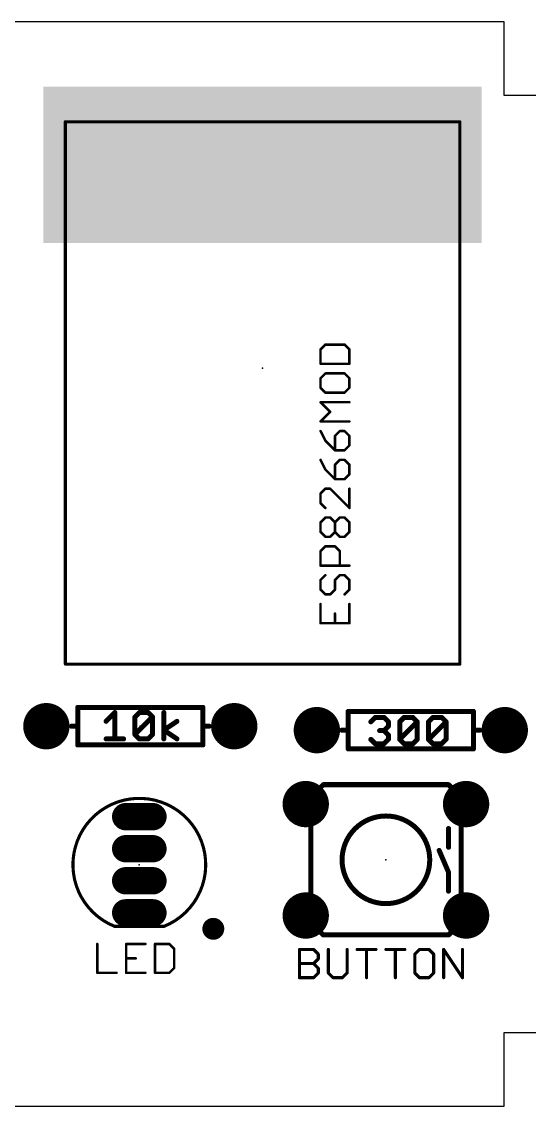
# Model space of a CAD drawing. Extents: x -2 to 100, y 0 to 44.
# Drawn here: x 31.43 to 52.02, y 0 to 44 of the extents above; entities that cross this region are included whole.
import ezdxf

# ---------------------------------------------------------------- set-up
doc = ezdxf.new("R2010")
doc.units = 0
for name, color, linetype in [('17', 94, 'CONTINUOUS'), ('20', 178, 'CONTINUOUS'), ('21', 250, 'CONTINUOUS'), ('23', 178, 'CONTINUOUS'), ('25', 250, 'CONTINUOUS'), ('41', 14, 'CONTINUOUS'), ('42', 174, 'CONTINUOUS'), ('51', 250, 'CONTINUOUS')]:
    doc.layers.add(name, color=color, linetype=linetype)

# ---------------------------------------------------------------- blocks, each defined once
blk = doc.blocks.new('ROUNDP')
at = {"const_width": 0.5}
blk.add_lwpolyline([(0, -0.25, 1), (0, 0.25, 1), (0, -0.25)], format="xyb", dxfattribs=at)
blk = doc.blocks.new('RECT')
blk.add_solid([(-0.5, -0.5), (0.5, -0.5), (-0.5, 0.5), (0.5, 0.5)])
blk = doc.blocks.new('LONGP100')
at = {"const_width": 1}
blk.add_lwpolyline([(-0.5, 0), (0.5, 0)], dxfattribs=at)
at = {"const_width": 0.5}
for points in [[(-0.5, 0.25, 1), (-0.5, -0.25)], [(0.5, -0.25, 1), (0.5, 0.25)]]:
    blk.add_lwpolyline(points, format="xyb", dxfattribs=at)

msp = doc.modelspace()

# ---------------------------------------------------------------- linework, layer by layer
at = {"layer": '20'}
for p, q in [((51, 44), (21, 44)), ((51, 41), (51, 44)), ((54, 41), (51, 41)), ((51, 0), (51, 3)), ((51, 3), (54, 3)), ((21, 0), (51, 0))]:
    msp.add_line(p, q, dxfattribs=at)
at = {"layer": '21'}
for points, const_width in [([(33.2, 39.9718, 1), (33.2, 39.9083)], 0.0635), ([(33.2318, 39.94, 1), (33.1683, 39.94)], 0.0635), ([(49.2318, 39.94, 1), (49.1683, 39.94)], 0.0635), ([(49.2, 39.9083, 1), (49.2, 39.9718)], 0.0635), ([(33.2, 17.9718, 1), (33.2, 17.9083)], 0.0635), ([(33.1683, 17.94, 1), (33.2318, 17.94)], 0.0635), ([(49.1683, 17.94, 1), (49.2318, 17.94)], 0.0635), ([(49.2, 17.9083, 1), (49.2, 17.9718)], 0.0635), ([(33.7, 16.2328, 1), (33.7, 16.1312)], 0.1016), ([(33.7508, 16.182, 1), (33.6492, 16.182)], 0.1016), ([(38.8308, 16.182, 1), (38.7292, 16.182)], 0.1016), ([(38.78, 16.1312, 1), (38.78, 16.2328)], 0.1016), ([(35.2597, 15.9733, 1), (35.1581, 15.9733)], 0.1016), ([(35.2448, 15.9374, 1), (35.1729, 16.0092)], 0.1016), ([(35.9864, 15.8313, 1), (36.0583, 15.7594)], 0.1016), ([(36.0732, 15.7954, 1), (35.9716, 15.7954)], 0.1016), ([(36.2003, 16.0241, 1), (36.2003, 15.9225)], 0.1016), ([(36.2362, 15.9374, 1), (36.1644, 16.0092)], 0.1016), ([(36.5921, 16.0092, 1), (36.5203, 15.9374)], 0.1016), ([(36.5562, 15.9225, 1), (36.5562, 16.0241)], 0.1016), ([(36.785, 15.7954, 1), (36.6834, 15.7954)], 0.1016), ([(36.7701, 15.7594, 1), (36.6982, 15.8313)], 0.1016), ([(36.6982, 15.7594, 1), (36.7701, 15.8313)], 0.1016), ([(37.2425, 15.9733, 1), (37.1409, 15.9733)], 0.1016), ([(44.7208, 16.022, 1), (44.6192, 16.022)], 0.1016), ([(44.67, 16.0728, 1), (44.67, 15.9712)], 0.1016), ([(45.7675, 15.8261, 1), (45.7675, 15.7245)], 0.1016), ([(45.8034, 15.7394, 1), (45.7315, 15.8112)], 0.1016), ([(46.1593, 15.8112, 1), (46.0874, 15.7394)], 0.1016), ([(46.1234, 15.7245, 1), (46.1234, 15.8261)], 0.1016), ([(46.9368, 15.8261, 1), (46.9368, 15.7245)], 0.1016), ([(46.9728, 15.7394, 1), (46.9009, 15.8112)], 0.1016), ([(47.3287, 15.8112, 1), (47.2568, 15.7394)], 0.1016), ([(47.2928, 15.7245, 1), (47.2928, 15.8261)], 0.1016), ([(48.1062, 15.8261, 1), (48.1062, 15.7245)], 0.1016), ([(48.1422, 15.7394, 1), (48.0703, 15.8112)], 0.1016), ([(48.4981, 15.8112, 1), (48.4262, 15.7394)], 0.1016), ([(48.4622, 15.7245, 1), (48.4622, 15.8261)], 0.1016), ([(49.8008, 16.022, 1), (49.6992, 16.022)], 0.1016), ([(49.75, 15.9712, 1), (49.75, 16.0728)], 0.1016), ([(33.446, 15.4708, 1), (33.446, 15.3692)], 0.1016), ([(33.7508, 15.42, 1), (33.6492, 15.42)], 0.1016), ([(33.6492, 15.42, 1), (33.7508, 15.42)], 0.1016), ([(33.7, 15.3692, 1), (33.7, 15.4708)], 0.1016), ([(34.817, 15.6533, 1), (34.8889, 15.5815)], 0.1016), ([(37.7538, 15.5751, 1), (37.6974, 15.6597)], 0.1016), ([(38.8308, 15.42, 1), (38.7292, 15.42)], 0.1016), ([(38.78, 15.4708, 1), (38.78, 15.3692)], 0.1016), ([(38.7292, 15.42, 1), (38.8308, 15.42)], 0.1016), ([(39.034, 15.3692, 1), (39.034, 15.4708)], 0.1016), ([(45.5536, 15.6333, 1), (45.6254, 15.5614)], 0.1016), ([(46.3521, 15.5974, 1), (46.2505, 15.5974)], 0.1016), ([(46.2505, 15.4194, 1), (46.3521, 15.4194)], 0.1016), ([(46.2654, 15.5614, 1), (46.3372, 15.6333)], 0.1016), ([(46.3372, 15.3835, 1), (46.2654, 15.4553)], 0.1016), ([(46.8097, 15.5974, 1), (46.7081, 15.5974)], 0.1016), ([(46.723, 15.6333, 1), (46.7948, 15.5614)], 0.1016), ([(47.5215, 15.5974, 1), (47.4199, 15.5974)], 0.1016), ([(47.5066, 15.5614, 1), (47.4348, 15.6333)], 0.1016), ([(47.4348, 15.5614, 1), (47.5066, 15.6333)], 0.1016), ([(47.9791, 15.5974, 1), (47.8775, 15.5974)], 0.1016), ([(47.8924, 15.6333, 1), (47.9642, 15.5614)], 0.1016), ([(48.6909, 15.5974, 1), (48.5893, 15.5974)], 0.1016), ([(48.676, 15.5614, 1), (48.6042, 15.6333)], 0.1016), ([(48.6042, 15.5614, 1), (48.676, 15.6333)], 0.1016), ([(34.853, 14.9564, 1), (34.853, 14.8548)], 0.1016), ([(35.5648, 14.8548, 1), (35.5648, 14.9564)], 0.1016), ([(36.0583, 15.1195, 1), (35.9864, 15.0476)], 0.1016), ([(35.9864, 15.1195, 1), (36.0583, 15.0476)], 0.1016), ([(35.9716, 15.0836, 1), (36.0732, 15.0836)], 0.1016), ([(36.2003, 14.9564, 1), (36.2003, 14.8548)], 0.1016), ([(36.1644, 14.8697, 1), (36.2362, 14.9415)], 0.1016), ([(36.5203, 14.9415, 1), (36.5921, 14.8697)], 0.1016), ([(36.5562, 14.8548, 1), (36.5562, 14.9564)], 0.1016), ([(36.6834, 15.0836, 1), (36.785, 15.0836)], 0.1016), ([(36.7701, 15.0476, 1), (36.6982, 15.1195)], 0.1016), ([(37.2199, 15.3038, 1), (37.1636, 15.2192)], 0.1016), ([(37.1636, 15.3038, 1), (37.2199, 15.2192)], 0.1016), ([(37.6974, 14.8633, 1), (37.7538, 14.9479)], 0.1016), ([(44.416, 15.3108, 1), (44.416, 15.2092)], 0.1016), ([(44.7208, 15.26, 1), (44.6192, 15.26)], 0.1016), ([(44.6192, 15.26, 1), (44.7208, 15.26)], 0.1016), ([(44.67, 15.2092, 1), (44.67, 15.3108)], 0.1016), ([(45.6254, 14.9215, 1), (45.5536, 14.8496)], 0.1016), ([(45.9454, 15.2923, 1), (45.9454, 15.1907)], 0.1016), ([(46.1593, 15.2774, 1), (46.0874, 15.2055)], 0.1016), ([(46.0874, 15.2774, 1), (46.1593, 15.2055)], 0.1016), ([(46.1234, 15.1907, 1), (46.1234, 15.2923)], 0.1016), ([(46.3521, 15.0635, 1), (46.2505, 15.0635)], 0.1016), ([(46.2654, 15.0276, 1), (46.3372, 15.0994)], 0.1016), ([(46.3372, 14.8496, 1), (46.2654, 14.9215)], 0.1016), ([(46.7948, 14.9215, 1), (46.723, 14.8496)], 0.1016), ([(46.723, 14.9215, 1), (46.7948, 14.8496)], 0.1016), ([(47.5066, 14.8496, 1), (47.4348, 14.9215)], 0.1016), ([(47.9642, 14.9215, 1), (47.8924, 14.8496)], 0.1016), ([(47.8924, 14.9215, 1), (47.9642, 14.8496)], 0.1016), ([(48.676, 14.8496, 1), (48.6042, 14.9215)], 0.1016), ([(49.8008, 15.26, 1), (49.6992, 15.26)], 0.1016), ([(49.75, 15.3108, 1), (49.75, 15.2092)], 0.1016), ([(49.6992, 15.26, 1), (49.8008, 15.26)], 0.1016), ([(50.004, 15.2092, 1), (50.004, 15.3108)], 0.1016), ([(33.7, 14.7088, 1), (33.7, 14.6072)], 0.1016), ([(33.6492, 14.658, 1), (33.7508, 14.658)], 0.1016), ([(35.1581, 14.9056, 1), (35.2597, 14.9056)], 0.1016), ([(37.1409, 14.9056, 1), (37.2425, 14.9056)], 0.1016), ([(38.7292, 14.658, 1), (38.8308, 14.658)], 0.1016), ([(38.78, 14.6072, 1), (38.78, 14.7088)], 0.1016), ([(44.67, 14.5488, 1), (44.67, 14.4472)], 0.1016), ([(44.6192, 14.498, 1), (44.7208, 14.498)], 0.1016), ([(45.7675, 14.7584, 1), (45.7675, 14.6568)], 0.1016), ([(45.7315, 14.6717, 1), (45.8034, 14.7435)], 0.1016), ([(46.0874, 14.7435, 1), (46.1593, 14.6717)], 0.1016), ([(46.1234, 14.6568, 1), (46.1234, 14.7584)], 0.1016), ([(46.2505, 14.8856, 1), (46.3521, 14.8856)], 0.1016), ([(46.7081, 14.8856, 1), (46.8097, 14.8856)], 0.1016), ([(46.9368, 14.7584, 1), (46.9368, 14.6568)], 0.1016), ([(46.9009, 14.6717, 1), (46.9728, 14.7435)], 0.1016), ([(47.2568, 14.7435, 1), (47.3287, 14.6717)], 0.1016), ([(47.2928, 14.6568, 1), (47.2928, 14.7584)], 0.1016), ([(47.4199, 14.8856, 1), (47.5215, 14.8856)], 0.1016), ([(47.8775, 14.8856, 1), (47.9791, 14.8856)], 0.1016), ([(48.1062, 14.7584, 1), (48.1062, 14.6568)], 0.1016), ([(48.0703, 14.6717, 1), (48.1422, 14.7435)], 0.1016), ([(48.4262, 14.7435, 1), (48.4981, 14.6717)], 0.1016), ([(48.4622, 14.6568, 1), (48.4622, 14.7584)], 0.1016), ([(48.5893, 14.8856, 1), (48.6909, 14.8856)], 0.1016), ([(49.6992, 14.498, 1), (49.8008, 14.498)], 0.1016), ([(49.75, 14.4472, 1), (49.75, 14.5488)], 0.1016), ([(44.041, 13.0988, 1), (44.041, 12.9972)], 0.1016), ([(48.359, 12.9972, 1), (48.359, 13.0988)], 0.1016), ([(37.2, 7.3, 5.1926), (35.2, 7.3)], 0.127), ([(46.2, 8.222, 1), (46.2, 11.778, 1), (46.2, 8.222)], 0.2032), ([(43.2028, 11.016, 1), (43.1012, 11.016)], 0.1016), ([(49.2988, 11.016, 1), (49.1972, 11.016)], 0.1016), ([(43.1012, 9.002, 1), (43.2028, 9.002)], 0.1016), ([(49.1972, 8.972, 1), (49.2988, 8.972)], 0.1016), ([(35.2, 7.3318, 1), (35.2, 7.2683)], 0.0635), ([(35.1882, 7.2705, 1), (35.2118, 7.3295)], 0.0635), ([(37.1882, 7.3295, 1), (37.2118, 7.2705)], 0.0635), ([(37.2, 7.2683, 1), (37.2, 7.3318)], 0.0635), ([(44.041, 7.0028, 1), (44.041, 6.9012)], 0.1016), ([(48.359, 6.9012, 1), (48.359, 7.0028)], 0.1016)]:
    msp.add_lwpolyline(points, format="xyb", dxfattribs=dict(at, const_width=const_width))
for points, const_width in [([(33.2, 17.94), (33.2, 39.94)], 0.127), ([(49.2, 39.94), (33.2, 39.94)], 0.127), ([(49.2, 39.94), (49.2, 17.94)], 0.127), ([(49.2, 17.94), (33.2, 17.94)], 0.127), ([(33.7, 16.182), (38.78, 16.182)], 0.2032), ([(33.7, 15.42), (33.7, 16.182)], 0.2032), ([(38.78, 16.182), (38.78, 15.42)], 0.2032), ([(34.853, 15.6174), (35.2089, 15.9733)], 0.2032), ([(35.2089, 15.9733), (35.2089, 14.9056)], 0.2032), ([(36.0224, 15.7954), (36.2003, 15.9733)], 0.2032), ([(36.0224, 15.0836), (36.0224, 15.7954)], 0.2032), ([(36.0224, 15.0836), (36.7342, 15.7954)], 0.2032), ([(36.2003, 15.9733), (36.5562, 15.9733)], 0.2032), ([(36.5562, 15.9733), (36.7342, 15.7954)], 0.2032), ([(36.7342, 15.7954), (36.7342, 15.0836)], 0.2032), ([(37.1917, 14.9056), (37.1917, 15.9733)], 0.2032), ([(44.67, 15.26), (44.67, 16.022)], 0.2032), ([(44.67, 16.022), (49.75, 16.022)], 0.2032), ([(45.5895, 15.5974), (45.7675, 15.7753)], 0.2032), ([(45.7675, 15.7753), (46.1234, 15.7753)], 0.2032), ([(46.1234, 15.7753), (46.3013, 15.5974)], 0.2032), ([(46.7589, 15.5974), (46.9368, 15.7753)], 0.2032), ([(46.9368, 15.7753), (47.2928, 15.7753)], 0.2032), ([(47.2928, 15.7753), (47.4707, 15.5974)], 0.2032), ([(47.9283, 15.5974), (48.1062, 15.7753)], 0.2032), ([(48.1062, 15.7753), (48.4622, 15.7753)], 0.2032), ([(48.4622, 15.7753), (48.6401, 15.5974)], 0.2032), ([(49.75, 16.022), (49.75, 15.26)], 0.2032), ([(33.7, 15.42), (33.446, 15.42)], 0.2032), ([(33.7, 14.658), (33.7, 15.42)], 0.2032), ([(37.1917, 15.2615), (37.7256, 15.6174)], 0.2032), ([(38.78, 15.42), (38.78, 14.658)], 0.2032), ([(38.78, 15.42), (39.034, 15.42)], 0.2032), ([(46.3013, 15.4194), (46.1234, 15.2415)], 0.2032), ([(46.3013, 15.5974), (46.3013, 15.4194)], 0.2032), ([(46.7589, 14.8856), (46.7589, 15.5974)], 0.2032), ([(46.7589, 14.8856), (47.4707, 15.5974)], 0.2032), ([(47.4707, 15.5974), (47.4707, 14.8856)], 0.2032), ([(47.9283, 14.8856), (47.9283, 15.5974)], 0.2032), ([(47.9283, 14.8856), (48.6401, 15.5974)], 0.2032), ([(48.6401, 15.5974), (48.6401, 14.8856)], 0.2032), ([(34.853, 14.9056), (35.5648, 14.9056)], 0.2032), ([(36.2003, 14.9056), (36.0224, 15.0836)], 0.2032), ([(36.5562, 14.9056), (36.2003, 14.9056)], 0.2032), ([(36.7342, 15.0836), (36.5562, 14.9056)], 0.2032), ([(37.7256, 14.9056), (37.1917, 15.2615)], 0.2032), ([(44.67, 15.26), (44.416, 15.26)], 0.2032), ([(44.67, 14.498), (44.67, 15.26)], 0.2032), ([(45.7675, 14.7076), (45.5895, 14.8856)], 0.2032), ([(46.1234, 15.2415), (45.9454, 15.2415)], 0.2032), ([(46.1234, 15.2415), (46.3013, 15.0635)], 0.2032), ([(46.3013, 14.8856), (46.1234, 14.7076)], 0.2032), ([(46.3013, 15.0635), (46.3013, 14.8856)], 0.2032), ([(46.9368, 14.7076), (46.7589, 14.8856)], 0.2032), ([(47.4707, 14.8856), (47.2928, 14.7076)], 0.2032), ([(48.1062, 14.7076), (47.9283, 14.8856)], 0.2032), ([(48.6401, 14.8856), (48.4622, 14.7076)], 0.2032), ([(49.75, 15.26), (49.75, 14.498)], 0.2032), ([(49.75, 15.26), (50.004, 15.26)], 0.2032), ([(38.78, 14.658), (33.7, 14.658)], 0.2032), ([(49.75, 14.498), (44.67, 14.498)], 0.2032), ([(46.1234, 14.7076), (45.7675, 14.7076)], 0.2032), ([(47.2928, 14.7076), (46.9368, 14.7076)], 0.2032), ([(48.4622, 14.7076), (48.1062, 14.7076)], 0.2032), ([(48.359, 13.048), (44.041, 13.048)], 0.2032), ([(43.152, 9.002), (43.152, 11.016)], 0.2032), ([(49.248, 8.972), (49.248, 11.016)], 0.2032), ([(35.2, 7.3), (37.2, 7.3)], 0.127), ([(44.041, 6.952), (48.359, 6.952)], 0.2032)]:
    msp.add_lwpolyline(points, dxfattribs=dict(at, const_width=const_width))
at = {"layer": '23'}
for p in [(41.2, 29.94), (36.24, 15.42), (47.21, 15.26), (36.2, 9.8), (46.2, 10), (39.2, 7.2)]:
    msp.add_point(p, dxfattribs=at)
at = {"layer": '25'}
for points, const_width in [([(43.7447, 30.901), (43.5498, 30.7061)], 0.1016), ([(44.5243, 30.901), (43.7447, 30.901)], 0.1016), ([(44.7192, 30.7061), (44.5243, 30.901)], 0.1016), ([(43.5498, 30.7061), (43.5498, 30.1214)], 0.1016), ([(44.7192, 30.1214), (44.7192, 30.7061)], 0.1016), ([(43.5498, 30.1214), (44.7192, 30.1214)], 0.1016), ([(43.7447, 29.7316), (43.5498, 29.5367)], 0.1016), ([(43.5498, 29.5367), (43.5498, 29.1469)], 0.1016), ([(44.5243, 29.7316), (43.7447, 29.7316)], 0.1016), ([(44.7192, 29.5367), (44.5243, 29.7316)], 0.1016), ([(44.7192, 29.1469), (44.7192, 29.5367)], 0.1016), ([(43.5498, 29.1469), (43.7447, 28.952)], 0.1016), ([(44.5243, 28.952), (44.7192, 29.1469)], 0.1016), ([(43.9396, 28.1724), (43.5498, 28.5622)], 0.1016), ([(43.5498, 28.5622), (44.7192, 28.5622)], 0.1016), ([(43.7447, 28.952), (44.5243, 28.952)], 0.1016), ([(43.5498, 27.7826), (43.9396, 28.1724)], 0.1016), ([(44.7192, 27.7826), (43.5498, 27.7826)], 0.1016), ([(43.5498, 27.3928), (43.7447, 27.003)], 0.1016), ([(44.3294, 27.3928), (44.1345, 27.1979)], 0.1016), ([(44.5243, 27.3928), (44.3294, 27.3928)], 0.1016), ([(44.7192, 27.1979), (44.5243, 27.3928)], 0.1016), ([(43.7447, 27.003), (44.1345, 26.6132)], 0.1016), ([(44.1345, 27.1979), (44.1345, 26.6132)], 0.1016), ([(44.5243, 26.6132), (44.7192, 26.8081)], 0.1016), ([(44.7192, 26.8081), (44.7192, 27.1979)], 0.1016), ([(44.1345, 26.6132), (44.5243, 26.6132)], 0.1016), ([(43.5498, 26.2234), (43.7447, 25.8336)], 0.1016), ([(44.3294, 26.2234), (44.1345, 26.0285)], 0.1016), ([(44.1345, 26.0285), (44.1345, 25.4438)], 0.1016), ([(44.5243, 26.2234), (44.3294, 26.2234)], 0.1016), ([(44.7192, 26.0285), (44.5243, 26.2234)], 0.1016), ([(44.7192, 25.6387), (44.7192, 26.0285)], 0.1016), ([(43.7447, 25.8336), (44.1345, 25.4438)], 0.1016), ([(44.5243, 25.4438), (44.7192, 25.6387)], 0.1016), ([(43.7447, 25.054), (43.5498, 24.8591)], 0.1016), ([(43.9396, 25.054), (43.7447, 25.054)], 0.1016), ([(44.7192, 24.2744), (43.9396, 25.054)], 0.1016), ([(44.1345, 25.4438), (44.5243, 25.4438)], 0.1016), ([(44.7192, 25.054), (44.7192, 24.2744)], 0.1016), ([(43.5498, 24.8591), (43.5498, 24.4693)], 0.1016), ([(43.5498, 24.4693), (43.7447, 24.2744)], 0.1016), ([(43.5498, 23.6897), (43.7447, 23.8846)], 0.1016), ([(43.7447, 23.8846), (43.9396, 23.8846)], 0.1016), ([(43.9396, 23.8846), (44.1345, 23.6897)], 0.1016), ([(44.1345, 23.6897), (44.3294, 23.8846)], 0.1016), ([(44.3294, 23.8846), (44.5243, 23.8846)], 0.1016), ([(44.5243, 23.8846), (44.7192, 23.6897)], 0.1016), ([(43.5498, 23.2999), (43.5498, 23.6897)], 0.1016), ([(43.7447, 23.105), (43.5498, 23.2999)], 0.1016), ([(44.1345, 23.2999), (43.9396, 23.105)], 0.1016), ([(44.1345, 23.2999), (44.1345, 23.6897)], 0.1016), ([(44.3294, 23.105), (44.1345, 23.2999)], 0.1016), ([(44.7192, 23.2999), (44.5243, 23.105)], 0.1016), ([(44.7192, 23.6897), (44.7192, 23.2999)], 0.1016), ([(43.9396, 23.105), (43.7447, 23.105)], 0.1016), ([(44.5243, 23.105), (44.3294, 23.105)], 0.1016), ([(43.5498, 22.5203), (43.7447, 22.7152)], 0.1016), ([(43.5498, 21.9356), (43.5498, 22.5203)], 0.1016), ([(43.7447, 22.7152), (44.1345, 22.7152)], 0.1016), ([(44.1345, 22.7152), (44.3294, 22.5203)], 0.1016), ([(44.3294, 22.5203), (44.3294, 21.9356)], 0.1016), ([(44.7192, 21.9356), (43.5498, 21.9356)], 0.1016), ([(43.7447, 21.5458), (43.5498, 21.3509)], 0.1016), ([(44.1345, 21.3509), (44.3294, 21.5458)], 0.1016), ([(44.3294, 21.5458), (44.5243, 21.5458)], 0.1016), ([(44.5243, 21.5458), (44.7192, 21.3509)], 0.1016), ([(43.5498, 21.3509), (43.5498, 20.9611)], 0.1016), ([(44.1345, 20.9611), (44.1345, 21.3509)], 0.1016), ([(44.7192, 21.3509), (44.7192, 20.9611)], 0.1016), ([(43.5498, 20.9611), (43.7447, 20.7662)], 0.1016), ([(43.7447, 20.7662), (43.9396, 20.7662)], 0.1016), ([(43.9396, 20.7662), (44.1345, 20.9611)], 0.1016), ([(44.7192, 20.9611), (44.5243, 20.7662)], 0.1016), ([(43.5498, 20.3764), (43.5498, 19.5968)], 0.1016), ([(44.7192, 19.5968), (44.7192, 20.3764)], 0.1016), ([(44.1345, 19.5968), (44.1345, 19.9866)], 0.1016), ([(43.5498, 19.5968), (44.7192, 19.5968)], 0.1016), ([(34.4967, 6.5852), (34.4967, 5.4158)], 0.1016), ([(36.4457, 6.5852), (35.6661, 6.5852)], 0.1016), ([(35.6661, 6.5852), (35.6661, 5.4158)], 0.1016), ([(36.8355, 6.5852), (36.8355, 5.4158)], 0.1016), ([(37.4202, 6.5852), (36.8355, 6.5852)], 0.1016), ([(37.6151, 6.3903), (37.4202, 6.5852)], 0.1016), ([(37.6151, 5.6107), (37.6151, 6.3903)], 0.1016), ([(42.6953, 5.2185), (42.6953, 6.3625)], 0.127), ([(42.6953, 6.3625), (43.2673, 6.3625)], 0.127), ([(43.2673, 6.3625), (43.458, 6.1718)], 0.127), ([(43.458, 6.1718), (43.458, 5.9812)], 0.127), ([(43.8647, 6.3625), (43.8647, 5.4092)], 0.127), ([(44.6273, 5.4092), (44.6273, 6.3625)], 0.127), ([(45.0341, 6.3625), (45.7967, 6.3625)], 0.127), ([(45.4154, 5.2185), (45.4154, 6.3625)], 0.127), ([(46.2035, 6.3625), (46.9661, 6.3625)], 0.127), ([(46.5848, 5.2185), (46.5848, 6.3625)], 0.127), ([(47.5635, 6.3625), (47.3729, 6.1718)], 0.127), ([(47.3729, 6.1718), (47.3729, 5.4092)], 0.127), ([(47.9449, 6.3625), (47.5635, 6.3625)], 0.127), ([(48.1355, 6.1718), (47.9449, 6.3625)], 0.127), ([(48.1355, 5.4092), (48.1355, 6.1718)], 0.127), ([(48.5423, 5.2185), (48.5423, 6.3625)], 0.127), ([(48.5423, 6.3625), (49.3049, 5.2185)], 0.127), ([(49.3049, 5.2185), (49.3049, 6.3625)], 0.127), ([(35.6661, 6.0005), (36.0559, 6.0005)], 0.1016), ([(42.6953, 5.7905), (43.2673, 5.7905)], 0.127), ([(43.458, 5.9812), (43.2673, 5.7905)], 0.127), ([(43.2673, 5.7905), (43.458, 5.5998)], 0.127), ([(34.4967, 5.4158), (35.2763, 5.4158)], 0.1016), ([(35.6661, 5.4158), (36.4457, 5.4158)], 0.1016), ([(36.8355, 5.4158), (37.4202, 5.4158)], 0.1016), ([(37.4202, 5.4158), (37.6151, 5.6107)], 0.1016), ([(43.2673, 5.2185), (42.6953, 5.2185)], 0.127), ([(43.458, 5.4092), (43.2673, 5.2185)], 0.127), ([(43.458, 5.5998), (43.458, 5.4092)], 0.127), ([(43.8647, 5.4092), (44.0554, 5.2185)], 0.127), ([(44.0554, 5.2185), (44.4367, 5.2185)], 0.127), ([(44.4367, 5.2185), (44.6273, 5.4092)], 0.127), ([(47.3729, 5.4092), (47.5635, 5.2185)], 0.127), ([(47.5635, 5.2185), (47.9449, 5.2185)], 0.127), ([(47.9449, 5.2185), (48.1355, 5.4092)], 0.127)]:
    msp.add_lwpolyline(points, dxfattribs=dict(at, const_width=const_width))
for points, const_width in [([(43.7447, 30.9264, 1), (43.7447, 30.8756)], 0.0508), ([(43.7627, 30.883, 1), (43.7267, 30.9189)], 0.0508), ([(44.5423, 30.9189, 1), (44.5063, 30.883)], 0.0508), ([(44.5243, 30.8756, 1), (44.5243, 30.9264)], 0.0508), ([(43.5752, 30.7061, 1), (43.5244, 30.7061)], 0.0508), ([(43.5318, 30.724, 1), (43.5678, 30.6881)], 0.0508), ([(44.7446, 30.7061, 1), (44.6938, 30.7061)], 0.0508), ([(44.7012, 30.6881, 1), (44.7372, 30.724)], 0.0508), ([(43.5498, 30.1468, 1), (43.5498, 30.096)], 0.0508), ([(43.5244, 30.1214, 1), (43.5752, 30.1214)], 0.0508), ([(44.6938, 30.1214, 1), (44.7446, 30.1214)], 0.0508), ([(44.7192, 30.096, 1), (44.7192, 30.1468)], 0.0508), ([(43.5752, 29.5367, 1), (43.5244, 29.5367)], 0.0508), ([(43.5318, 29.5546, 1), (43.5678, 29.5187)], 0.0508), ([(43.7447, 29.757, 1), (43.7447, 29.7062)], 0.0508), ([(43.7627, 29.7136, 1), (43.7267, 29.7495)], 0.0508), ([(44.5423, 29.7495, 1), (44.5063, 29.7136)], 0.0508), ([(44.5243, 29.7062, 1), (44.5243, 29.757)], 0.0508), ([(44.7446, 29.5367, 1), (44.6938, 29.5367)], 0.0508), ([(44.7012, 29.5187, 1), (44.7372, 29.5546)], 0.0508), ([(43.5678, 29.1648, 1), (43.5318, 29.1289)], 0.0508), ([(43.5244, 29.1469, 1), (43.5752, 29.1469)], 0.0508), ([(44.6938, 29.1469, 1), (44.7446, 29.1469)], 0.0508), ([(44.7372, 29.1289, 1), (44.7012, 29.1648)], 0.0508), ([(43.5678, 28.5801, 1), (43.5318, 28.5442)], 0.0508), ([(43.5498, 28.5876, 1), (43.5498, 28.5368)], 0.0508), ([(43.7447, 28.9774, 1), (43.7447, 28.9266)], 0.0508), ([(43.7267, 28.934, 1), (43.7627, 28.9699)], 0.0508), ([(44.5063, 28.9699, 1), (44.5423, 28.934)], 0.0508), ([(44.5243, 28.9266, 1), (44.5243, 28.9774)], 0.0508), ([(44.7192, 28.5368, 1), (44.7192, 28.5876)], 0.0508), ([(43.9576, 28.1544, 1), (43.9216, 28.1903)], 0.0508), ([(43.9216, 28.1544, 1), (43.9576, 28.1903)], 0.0508), ([(43.5498, 27.808, 1), (43.5498, 27.7572)], 0.0508), ([(43.5318, 27.8005, 1), (43.5678, 27.7646)], 0.0508), ([(44.7192, 27.7572, 1), (44.7192, 27.808)], 0.0508), ([(43.5725, 27.4041, 1), (43.5271, 27.3814)], 0.0508), ([(44.3294, 27.4182, 1), (44.3294, 27.3674)], 0.0508), ([(44.3474, 27.3748, 1), (44.3114, 27.4107)], 0.0508), ([(44.5423, 27.4107, 1), (44.5063, 27.3748)], 0.0508), ([(44.5243, 27.3674, 1), (44.5243, 27.4182)], 0.0508), ([(43.7627, 27.0209, 1), (43.7267, 26.985)], 0.0508), ([(43.722, 26.9916, 1), (43.7674, 27.0143)], 0.0508), ([(44.1599, 27.1979, 1), (44.1091, 27.1979)], 0.0508), ([(44.1165, 27.2158, 1), (44.1525, 27.1799)], 0.0508), ([(44.7446, 27.1979, 1), (44.6938, 27.1979)], 0.0508), ([(44.7012, 27.1799, 1), (44.7372, 27.2158)], 0.0508), ([(44.7372, 26.7901, 1), (44.7012, 26.826)], 0.0508), ([(44.1345, 26.6386, 1), (44.1345, 26.5878)], 0.0508), ([(44.1091, 26.6132, 1), (44.1599, 26.6132)], 0.0508), ([(44.1165, 26.5952, 1), (44.1525, 26.6311)], 0.0508), ([(44.5063, 26.6311, 1), (44.5423, 26.5952)], 0.0508), ([(44.5243, 26.5878, 1), (44.5243, 26.6386)], 0.0508), ([(44.6938, 26.8081, 1), (44.7446, 26.8081)], 0.0508), ([(43.5725, 26.2347, 1), (43.5271, 26.212)], 0.0508), ([(44.1599, 26.0285, 1), (44.1091, 26.0285)], 0.0508), ([(44.1165, 26.0464, 1), (44.1525, 26.0105)], 0.0508), ([(44.3294, 26.2488, 1), (44.3294, 26.198)], 0.0508), ([(44.3474, 26.2054, 1), (44.3114, 26.2413)], 0.0508), ([(44.5423, 26.2413, 1), (44.5063, 26.2054)], 0.0508), ([(44.5243, 26.198, 1), (44.5243, 26.2488)], 0.0508), ([(44.7446, 26.0285, 1), (44.6938, 26.0285)], 0.0508), ([(44.7012, 26.0105, 1), (44.7372, 26.0464)], 0.0508), ([(43.7627, 25.8515, 1), (43.7267, 25.8156)], 0.0508), ([(43.722, 25.8222, 1), (43.7674, 25.8449)], 0.0508), ([(44.6938, 25.6387, 1), (44.7446, 25.6387)], 0.0508), ([(44.7372, 25.6207, 1), (44.7012, 25.6566)], 0.0508), ([(43.7447, 25.0794, 1), (43.7447, 25.0286)], 0.0508), ([(43.7627, 25.036, 1), (43.7267, 25.072)], 0.0508), ([(43.9576, 25.072, 1), (43.9216, 25.036)], 0.0508), ([(43.9396, 25.0286, 1), (43.9396, 25.0794)], 0.0508), ([(44.1345, 25.4692, 1), (44.1345, 25.4184)], 0.0508), ([(44.1091, 25.4438, 1), (44.1599, 25.4438)], 0.0508), ([(44.1165, 25.4258, 1), (44.1525, 25.4618)], 0.0508), ([(44.5063, 25.4618, 1), (44.5423, 25.4258)], 0.0508), ([(44.5243, 25.4184, 1), (44.5243, 25.4692)], 0.0508), ([(44.7446, 25.054, 1), (44.6938, 25.054)], 0.0508), ([(43.5318, 24.8771, 1), (43.5678, 24.8411)], 0.0508), ([(43.5752, 24.8591, 1), (43.5244, 24.8591)], 0.0508), ([(43.5678, 24.4873, 1), (43.5318, 24.4513)], 0.0508), ([(43.5244, 24.4693, 1), (43.5752, 24.4693)], 0.0508), ([(43.7267, 24.2564, 1), (43.7627, 24.2924)], 0.0508), ([(44.6938, 24.2744, 1), (44.7446, 24.2744)], 0.0508), ([(44.7012, 24.2564, 1), (44.7372, 24.2924)], 0.0508), ([(43.7447, 23.91, 1), (43.7447, 23.8592)], 0.0508), ([(43.7627, 23.8666, 1), (43.7267, 23.9026)], 0.0508), ([(43.9576, 23.9026, 1), (43.9216, 23.8666)], 0.0508), ([(43.9396, 23.8592, 1), (43.9396, 23.91)], 0.0508), ([(44.3294, 23.91, 1), (44.3294, 23.8592)], 0.0508), ([(44.3474, 23.8666, 1), (44.3114, 23.9026)], 0.0508), ([(44.5423, 23.9026, 1), (44.5063, 23.8666)], 0.0508), ([(44.5243, 23.8592, 1), (44.5243, 23.91)], 0.0508), ([(43.5318, 23.7077, 1), (43.5678, 23.6717)], 0.0508), ([(43.5678, 23.3179, 1), (43.5318, 23.2819)], 0.0508), ([(43.5752, 23.6897, 1), (43.5244, 23.6897)], 0.0508), ([(43.5244, 23.2999, 1), (43.5752, 23.2999)], 0.0508), ([(44.1165, 23.7077, 1), (44.1525, 23.6717)], 0.0508), ([(44.1525, 23.3179, 1), (44.1165, 23.2819)], 0.0508), ([(44.1599, 23.6897, 1), (44.1091, 23.6897)], 0.0508), ([(44.1091, 23.2999, 1), (44.1599, 23.2999)], 0.0508), ([(44.1165, 23.6717, 1), (44.1525, 23.7077)], 0.0508), ([(44.1525, 23.2819, 1), (44.1165, 23.3179)], 0.0508), ([(44.7446, 23.6897, 1), (44.6938, 23.6897)], 0.0508), ([(44.6938, 23.2999, 1), (44.7446, 23.2999)], 0.0508), ([(44.7012, 23.6717, 1), (44.7372, 23.7077)], 0.0508), ([(44.7372, 23.2819, 1), (44.7012, 23.3179)], 0.0508), ([(43.7447, 23.1304, 1), (43.7447, 23.0796)], 0.0508), ([(43.7267, 23.087, 1), (43.7627, 23.123)], 0.0508), ([(43.9216, 23.123, 1), (43.9576, 23.087)], 0.0508), ([(43.9396, 23.0796, 1), (43.9396, 23.1304)], 0.0508), ([(44.3294, 23.1304, 1), (44.3294, 23.0796)], 0.0508), ([(44.3114, 23.087, 1), (44.3474, 23.123)], 0.0508), ([(44.5063, 23.123, 1), (44.5423, 23.087)], 0.0508), ([(44.5243, 23.0796, 1), (44.5243, 23.1304)], 0.0508), ([(43.5318, 22.5383, 1), (43.5678, 22.5023)], 0.0508), ([(43.5752, 22.5203, 1), (43.5244, 22.5203)], 0.0508), ([(43.7447, 22.7406, 1), (43.7447, 22.6898)], 0.0508), ([(43.7627, 22.6972, 1), (43.7267, 22.7332)], 0.0508), ([(44.1525, 22.7332, 1), (44.1165, 22.6972)], 0.0508), ([(44.1345, 22.6898, 1), (44.1345, 22.7406)], 0.0508), ([(44.3548, 22.5203, 1), (44.304, 22.5203)], 0.0508), ([(44.3114, 22.5023, 1), (44.3474, 22.5383)], 0.0508), ([(43.5498, 21.961, 1), (43.5498, 21.9102)], 0.0508), ([(43.5244, 21.9356, 1), (43.5752, 21.9356)], 0.0508), ([(43.7627, 21.5278, 1), (43.7267, 21.5638)], 0.0508), ([(44.304, 21.9356, 1), (44.3548, 21.9356)], 0.0508), ([(44.3294, 21.5712, 1), (44.3294, 21.5204)], 0.0508), ([(44.3474, 21.5278, 1), (44.3114, 21.5638)], 0.0508), ([(44.5423, 21.5638, 1), (44.5063, 21.5278)], 0.0508), ([(44.5243, 21.5204, 1), (44.5243, 21.5712)], 0.0508), ([(44.7192, 21.9102, 1), (44.7192, 21.961)], 0.0508), ([(43.5318, 21.3689, 1), (43.5678, 21.3329)], 0.0508), ([(43.5752, 21.3509, 1), (43.5244, 21.3509)], 0.0508), ([(44.1165, 21.3689, 1), (44.1525, 21.3329)], 0.0508), ([(44.1599, 21.3509, 1), (44.1091, 21.3509)], 0.0508), ([(44.7446, 21.3509, 1), (44.6938, 21.3509)], 0.0508), ([(44.7012, 21.3329, 1), (44.7372, 21.3689)], 0.0508), ([(43.5678, 20.9791, 1), (43.5318, 20.9431)], 0.0508), ([(43.5244, 20.9611, 1), (43.5752, 20.9611)], 0.0508), ([(43.7447, 20.7916, 1), (43.7447, 20.7408)], 0.0508), ([(43.7267, 20.7482, 1), (43.7627, 20.7842)], 0.0508), ([(43.9216, 20.7842, 1), (43.9576, 20.7482)], 0.0508), ([(43.9396, 20.7408, 1), (43.9396, 20.7916)], 0.0508), ([(44.1091, 20.9611, 1), (44.1599, 20.9611)], 0.0508), ([(44.1525, 20.9431, 1), (44.1165, 20.9791)], 0.0508), ([(44.5063, 20.7842, 1), (44.5423, 20.7482)], 0.0508), ([(44.6938, 20.9611, 1), (44.7446, 20.9611)], 0.0508), ([(44.7372, 20.9431, 1), (44.7012, 20.9791)], 0.0508), ([(43.5752, 20.3764, 1), (43.5244, 20.3764)], 0.0508), ([(44.7446, 20.3764, 1), (44.6938, 20.3764)], 0.0508), ([(44.1599, 19.9866, 1), (44.1091, 19.9866)], 0.0508), ([(43.5498, 19.6222, 1), (43.5498, 19.5714)], 0.0508), ([(43.5244, 19.5968, 1), (43.5752, 19.5968)], 0.0508), ([(44.1091, 19.5968, 1), (44.1599, 19.5968)], 0.0508), ([(44.6938, 19.5968, 1), (44.7446, 19.5968)], 0.0508), ([(44.7192, 19.5714, 1), (44.7192, 19.6222)], 0.0508), ([(34.5221, 6.5852, 1), (34.4713, 6.5852)], 0.0508), ([(35.6661, 6.6106, 1), (35.6661, 6.5598)], 0.0508), ([(35.6915, 6.5852, 1), (35.6407, 6.5852)], 0.0508), ([(36.4457, 6.5598, 1), (36.4457, 6.6106)], 0.0508), ([(36.8609, 6.5852, 1), (36.8101, 6.5852)], 0.0508), ([(36.8355, 6.6106, 1), (36.8355, 6.5598)], 0.0508), ([(37.4382, 6.6032, 1), (37.4022, 6.5672)], 0.0508), ([(37.4202, 6.5598, 1), (37.4202, 6.6106)], 0.0508), ([(37.6405, 6.3903, 1), (37.5897, 6.3903)], 0.0508), ([(37.5971, 6.3723, 1), (37.6331, 6.4083)], 0.0508), ([(42.6953, 6.3942, 1), (42.6953, 6.3307)], 0.0635), ([(42.7271, 6.3625, 1), (42.6636, 6.3625)], 0.0635), ([(43.2897, 6.3849, 1), (43.2448, 6.34)], 0.0635), ([(43.2673, 6.3307, 1), (43.2673, 6.3942)], 0.0635), ([(43.4897, 6.1718, 1), (43.4262, 6.1718)], 0.0635), ([(43.4355, 6.1494, 1), (43.4804, 6.1943)], 0.0635), ([(43.8964, 6.3625, 1), (43.8329, 6.3625)], 0.0635), ([(44.6591, 6.3625, 1), (44.5956, 6.3625)], 0.0635), ([(45.0341, 6.3942, 1), (45.0341, 6.3307)], 0.0635), ([(45.4472, 6.3625, 1), (45.3837, 6.3625)], 0.0635), ([(45.7967, 6.3307, 1), (45.7967, 6.3942)], 0.0635), ([(46.2035, 6.3942, 1), (46.2035, 6.3307)], 0.0635), ([(46.6166, 6.3625, 1), (46.5531, 6.3625)], 0.0635), ([(46.9661, 6.3307, 1), (46.9661, 6.3942)], 0.0635), ([(47.4046, 6.1718, 1), (47.3411, 6.1718)], 0.0635), ([(47.3504, 6.1943, 1), (47.3953, 6.1494)], 0.0635), ([(47.5635, 6.3942, 1), (47.5635, 6.3307)], 0.0635), ([(47.586, 6.34, 1), (47.5411, 6.3849)], 0.0635), ([(47.9673, 6.3849, 1), (47.9224, 6.34)], 0.0635), ([(47.9449, 6.3307, 1), (47.9449, 6.3942)], 0.0635), ([(48.1673, 6.1718, 1), (48.1038, 6.1718)], 0.0635), ([(48.1131, 6.1494, 1), (48.158, 6.1943)], 0.0635), ([(48.574, 6.3625, 1), (48.5105, 6.3625)], 0.0635), ([(48.5687, 6.3801, 1), (48.5159, 6.3449)], 0.0635), ([(49.3367, 6.3625, 1), (49.2732, 6.3625)], 0.0635), ([(35.6661, 6.0259, 1), (35.6661, 5.9751)], 0.0508), ([(36.0559, 5.9751, 1), (36.0559, 6.0259)], 0.0508), ([(42.6953, 5.8222, 1), (42.6953, 5.7587)], 0.0635), ([(43.2897, 5.8129, 1), (43.2448, 5.768)], 0.0635), ([(43.2448, 5.8129, 1), (43.2897, 5.768)], 0.0635), ([(43.2673, 5.7587, 1), (43.2673, 5.8222)], 0.0635), ([(43.4262, 5.9812, 1), (43.4897, 5.9812)], 0.0635), ([(43.4804, 5.9587, 1), (43.4355, 6.0036)], 0.0635), ([(34.4967, 5.4412, 1), (34.4967, 5.3904)], 0.0508), ([(34.4713, 5.4158, 1), (34.5221, 5.4158)], 0.0508), ([(35.2763, 5.3904, 1), (35.2763, 5.4412)], 0.0508), ([(35.6661, 5.4412, 1), (35.6661, 5.3904)], 0.0508), ([(35.6407, 5.4158, 1), (35.6915, 5.4158)], 0.0508), ([(36.4457, 5.3904, 1), (36.4457, 5.4412)], 0.0508), ([(36.8355, 5.4412, 1), (36.8355, 5.3904)], 0.0508), ([(36.8101, 5.4158, 1), (36.8609, 5.4158)], 0.0508), ([(37.4022, 5.4338, 1), (37.4382, 5.3978)], 0.0508), ([(37.4202, 5.3904, 1), (37.4202, 5.4412)], 0.0508), ([(37.5897, 5.6107, 1), (37.6405, 5.6107)], 0.0508), ([(37.6331, 5.5927, 1), (37.5971, 5.6287)], 0.0508), ([(42.6953, 5.2503, 1), (42.6953, 5.1868)], 0.0635), ([(43.2673, 5.1868, 1), (43.2673, 5.2503)], 0.0635), ([(43.4897, 5.5998, 1), (43.4262, 5.5998)], 0.0635), ([(43.4262, 5.4092, 1), (43.4897, 5.4092)], 0.0635), ([(43.4355, 5.5774, 1), (43.4804, 5.6223)], 0.0635), ([(43.4804, 5.3867, 1), (43.4355, 5.4316)], 0.0635), ([(43.8329, 5.4092, 1), (43.8964, 5.4092)], 0.0635), ([(43.8871, 5.4316, 1), (43.8422, 5.3867)], 0.0635), ([(44.0554, 5.2503, 1), (44.0554, 5.1868)], 0.0635), ([(44.4367, 5.1868, 1), (44.4367, 5.2503)], 0.0635), ([(44.5956, 5.4092, 1), (44.6591, 5.4092)], 0.0635), ([(44.6498, 5.3867, 1), (44.6049, 5.4316)], 0.0635), ([(47.3411, 5.4092, 1), (47.4046, 5.4092)], 0.0635), ([(47.3953, 5.4316, 1), (47.3504, 5.3867)], 0.0635), ([(47.5635, 5.2503, 1), (47.5635, 5.1868)], 0.0635), ([(47.9449, 5.1868, 1), (47.9449, 5.2503)], 0.0635), ([(48.1038, 5.4092, 1), (48.1673, 5.4092)], 0.0635), ([(48.158, 5.3867, 1), (48.1131, 5.4316)], 0.0635), ([(42.6636, 5.2185, 1), (42.7271, 5.2185)], 0.0635), ([(43.2448, 5.241, 1), (43.2897, 5.196)], 0.0635), ([(44.0329, 5.196, 1), (44.0778, 5.241)], 0.0635), ([(44.4142, 5.241, 1), (44.4591, 5.196)], 0.0635), ([(45.3837, 5.2185, 1), (45.4472, 5.2185)], 0.0635), ([(46.5531, 5.2185, 1), (46.6166, 5.2185)], 0.0635), ([(47.5411, 5.196, 1), (47.586, 5.241)], 0.0635), ([(47.9224, 5.241, 1), (47.9673, 5.196)], 0.0635), ([(48.5105, 5.2185, 1), (48.574, 5.2185)], 0.0635), ([(49.2732, 5.2185, 1), (49.3367, 5.2185)], 0.0635), ([(49.2785, 5.2009, 1), (49.3314, 5.2361)], 0.0635)]:
    msp.add_lwpolyline(points, format="xyb", dxfattribs=dict(at, const_width=const_width))
at = {"layer": '51', "const_width": 0.2032}
for points in [[(43.66, 13.048), (43.152, 12.54)], [(43.66, 13.048), (44.041, 13.048)], [(48.74, 13.048), (48.359, 13.048)], [(48.74, 13.048), (49.248, 12.54)], [(43.152, 12.54), (43.152, 11.016)], [(49.248, 12.54), (49.248, 11.016)], [(48.74, 10.508), (48.74, 11.27)], [(48.74, 9.492), (48.359, 10.381)], [(48.74, 8.73), (48.74, 9.492)], [(43.152, 8.984), (43.152, 7.46)], [(49.248, 7.46), (49.248, 8.984)], [(43.152, 7.46), (43.66, 6.952)], [(48.74, 6.952), (49.248, 7.46)], [(43.66, 6.952), (44.041, 6.952)], [(48.74, 6.952), (48.359, 6.952)]]:
    msp.add_lwpolyline(points, dxfattribs=at)
at = {"layer": '51', "const_width": 0.1016}
for points in [[(43.66, 13.0988, 1), (43.66, 12.9972)], [(43.6959, 13.0121, 1), (43.6241, 13.0839)], [(44.041, 12.9972, 1), (44.041, 13.0988)], [(48.359, 13.0988, 1), (48.359, 12.9972)], [(48.7759, 13.0839, 1), (48.7041, 13.0121)], [(48.74, 12.9972, 1), (48.74, 13.0988)], [(43.2028, 12.54, 1), (43.1012, 12.54)], [(43.1161, 12.5759, 1), (43.1879, 12.5041)], [(49.2988, 12.54, 1), (49.1972, 12.54)], [(49.2121, 12.5041, 1), (49.2839, 12.5759)], [(43.1012, 11.016, 1), (43.2028, 11.016)], [(48.7908, 11.27, 1), (48.6892, 11.27)], [(49.1972, 11.016, 1), (49.2988, 11.016)], [(48.4057, 10.401, 1), (48.3123, 10.361)], [(48.6892, 10.508, 1), (48.7908, 10.508)], [(48.7908, 9.492, 1), (48.6892, 9.492)], [(48.6933, 9.472, 1), (48.7867, 9.512)], [(43.2028, 8.984, 1), (43.1012, 8.984)], [(49.2988, 8.984, 1), (49.1972, 8.984)], [(48.6892, 8.73, 1), (48.7908, 8.73)], [(43.1879, 7.4959, 1), (43.1161, 7.4241)], [(43.1012, 7.46, 1), (43.2028, 7.46)], [(49.1972, 7.46, 1), (49.2988, 7.46)], [(49.2839, 7.4241, 1), (49.2121, 7.4959)], [(43.66, 7.0028, 1), (43.66, 6.9012)], [(44.041, 6.9012, 1), (44.041, 7.0028)], [(48.359, 7.0028, 1), (48.359, 6.9012)], [(48.74, 6.9012, 1), (48.74, 7.0028)], [(43.6241, 6.9161, 1), (43.6959, 6.9879)], [(48.7041, 6.9879, 1), (48.7759, 6.9161)]]:
    msp.add_lwpolyline(points, format="xyb", dxfattribs=at)

# ---------------------------------------------------------------- block references
at = {"layer": '17'}
for name, p, xscale, yscale in [('ROUNDP', (32.43, 15.42), 1.8796, 1.8796), ('ROUNDP', (32.43, 15.42), 1.8796, 1.8796), ('ROUNDP', (40.05, 15.42), 1.8796, 1.8796), ('ROUNDP', (40.05, 15.42), 1.8796, 1.8796), ('LONGP100', (36.2, 11.75), 1.108, 1.108), ('LONGP100', (36.2, 11.75), 1.108, 1.108), ('LONGP100', (36.2, 10.45), 1.108, 1.108), ('LONGP100', (36.2, 10.45), 1.108, 1.108), ('LONGP100', (36.2, 9.15), 1.108, 1.108), ('LONGP100', (36.2, 9.15), 1.108, 1.108), ('LONGP100', (36.2, 7.85), 1.108, 1.108), ('LONGP100', (36.2, 7.85), 1.108, 1.108), ('ROUNDP', (39.2, 7.2), 0.889, 0.889), ('ROUNDP', (39.2, 7.2), 0.889, 0.889)]:
    msp.add_blockref(name, p, dxfattribs=dict(at, xscale=xscale, yscale=yscale))
at = {"layer": '17', "xscale": 1.8796, "yscale": 1.8796, "rotation": 180}
for p in [(43.4, 15.26), (43.4, 15.26), (51.02, 15.26), (51.02, 15.26), (42.9488, 12.2606), (42.9488, 12.2606), (49.4512, 12.2606), (49.4512, 12.2606), (42.9488, 7.7394), (42.9488, 7.7394), (49.4512, 7.7394), (49.4512, 7.7394)]:
    msp.add_blockref('ROUNDP', p, dxfattribs=at)
at = {"layer": '41', "xscale": 6.35, "yscale": 17.78, "rotation": 270}
msp.add_blockref('RECT', (41.2, 38.195), dxfattribs=at)
at = {"layer": '42', "xscale": 6.35, "yscale": 17.78, "rotation": 270}
msp.add_blockref('RECT', (41.2, 38.195), dxfattribs=at)

doc.saveas('drawing.dxf')
